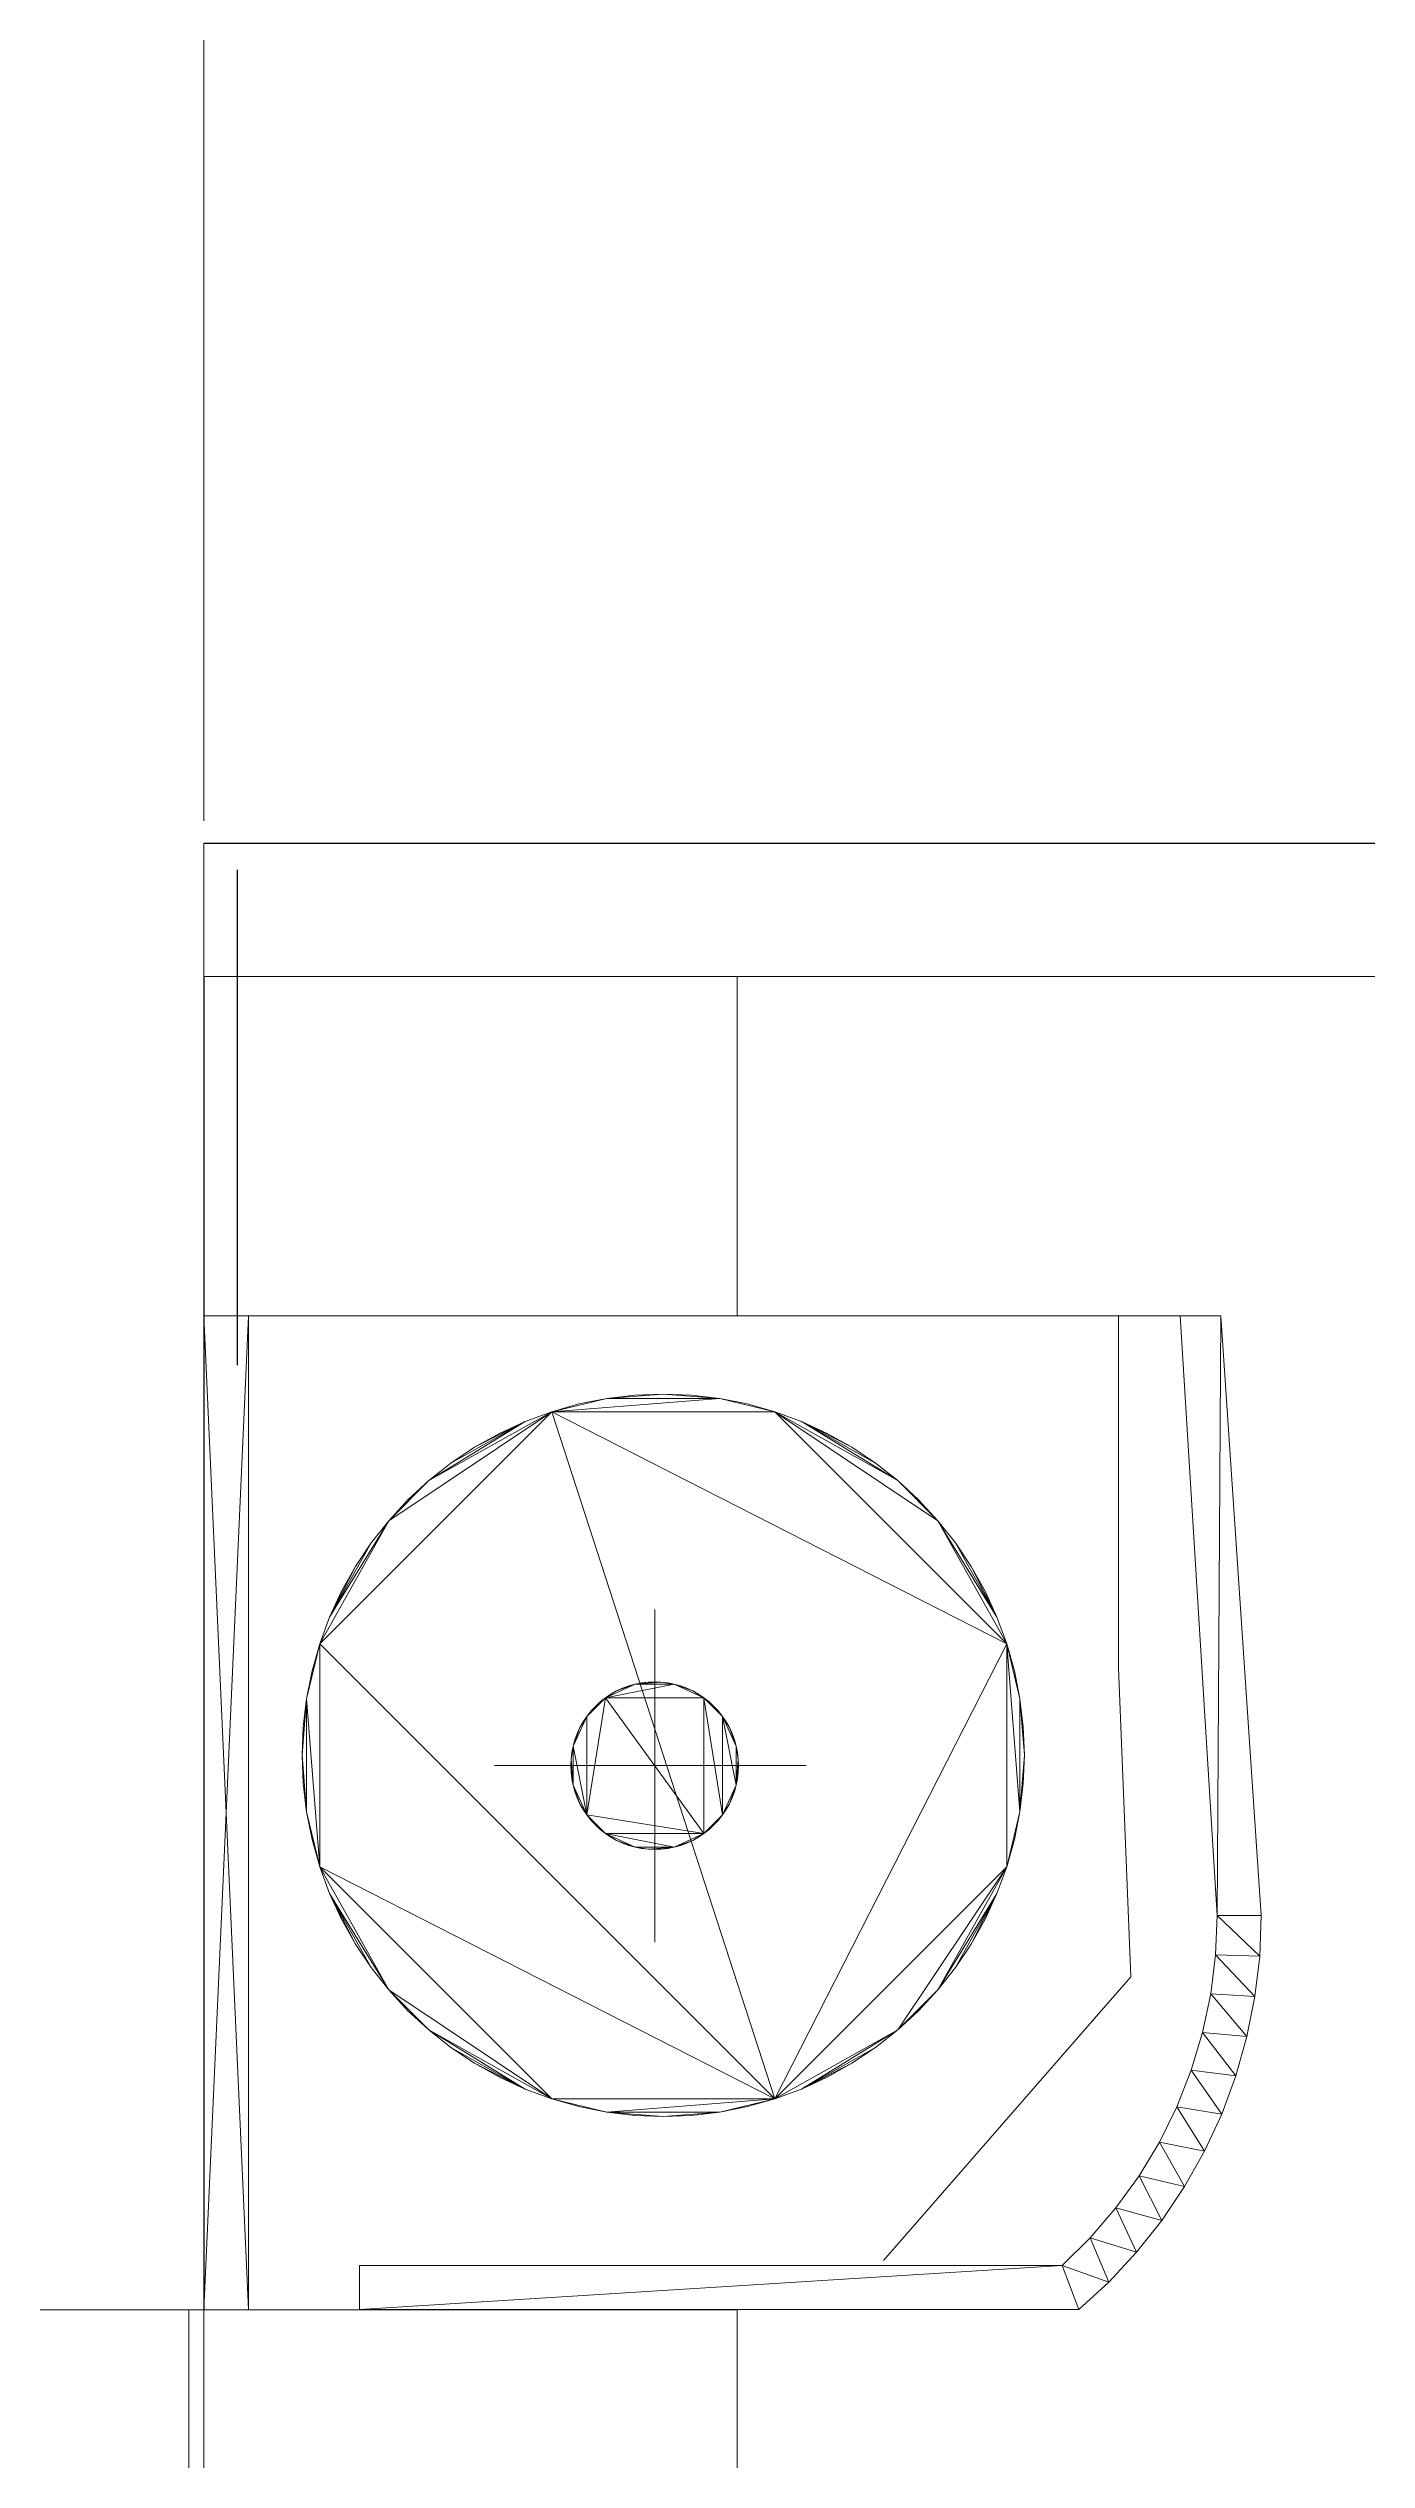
# Model space of a CAD drawing. Header units: metres. Extents: x -12536 to 12621, y -17191 to 9596.
# Drawn here: x -11330.5 to -11300.8, y -11447.6 to -11393.3 of the extents above; entities that cross this region are included whole.
import ezdxf

# ---------------------------------------------------------------- set-up
doc = ezdxf.new("R2010")
doc.units = ezdxf.units.M
doc.header["$MEASUREMENT"] = 0
doc.header["$PDMODE"] = 2
doc.header["$PDSIZE"] = 0.25
doc.layers.add('Calque commun', color=7, linetype='Continuous')
doc.layers.add('Cotations', color=7, linetype='Continuous')
doc.styles.add('Century Gothic18', font='GOTHIC.TTF', dxfattribs={"height": 0.18})
doc.dimstyles.new('DIM21', dxfattribs={"dimtxt": 0.18, "dimasz": 0.035, "dimexe": 0.05, "dimexo": 0, "dimgap": 0.05, "dimtad": 1, "dimzin": 1, "dimdsep": 46, "dimtxsty": 'Century Gothic18', "dimblk": 'ORIGIN', "dimcen": 0.09, "dimdle": 0.05, "dimadec": 0, "dimazin": 0, "dimtfac": 1, "dimtdec": 4, "dimtix": 1, "dimtofl": 0, "dimtmove": 0, "dimatfit": 3, "dimfxl": 0.05, "dimfxlon": 1, "dimfrac": 2, "dimtolj": 1, "dimtzin": 0, "dimarcsym": 2})

# ---------------------------------------------------------------- blocks, each defined once
blk = doc.blocks.new('_ORIGIN')
at = {"color": 0, "linetype": 'ByBlock', "lineweight": -2}
blk.add_line((0, 0), (-1, 0), dxfattribs=at)
blk.add_circle((0, 0), 0.5, dxfattribs=at)
blk = doc.blocks.new('*D1994')
at = {"layer": 'Cotations', "color": 0, "linetype": 'ByBlock', "lineweight": -2, "transparency": 16777216}
for p, q in [((-11326.99, -11533.279), (-11326.99, -11533.379)), ((-11314.99, -11533.279), (-11314.99, -11533.379)), ((-11326.955, -11533.329), (-11315.025, -11533.329))]:
    blk.add_line(p, q, dxfattribs=at)
at = {"layer": 'Defpoints', "color": 0, "linetype": 'Continuous', "transparency": 16777216}
for p in [(-11326.99, -11414.181), (-11314.99, -11414.181), (-11314.99, -11533.329)]:
    blk.add_point(p, dxfattribs=at)
at = {"layer": 'Cotations', "color": 0, "linetype": 'Continuous', "lineweight": -2, "transparency": 16777216, "xscale": 0.03500000014901161, "yscale": 0.03500000014901161, "zscale": 0.03500000014901161, "rotation": 180}
blk.add_blockref('_ORIGIN', (-11326.99, -11533.329), dxfattribs=at)
at = {"layer": 'Cotations', "color": 0, "linetype": 'Continuous', "lineweight": -2, "transparency": 16777216, "xscale": 0.03500000014901161, "yscale": 0.03500000014901161, "zscale": 0.03500000014901161}
blk.add_blockref('_ORIGIN', (-11314.99, -11533.329), dxfattribs=at)
at = {"layer": 'Cotations', "color": 7, "linetype": 'Continuous', "lineweight": 5, "transparency": 16777216, "insert": (-11320.99, -11533.279), "char_height": 0.18, "attachment_point": 8, "line_spacing_factor": 0.776067, "style": 'Century Gothic18'}
blk.add_mtext('\\A1;12.00', dxfattribs=at)
blk = doc.blocks.new('*D1995')
at = {"layer": 'Cotations', "color": 0, "linetype": 'ByBlock', "lineweight": -2, "transparency": 16777216}
for p, q in [((-11346.989, -11533.279), (-11346.989, -11533.379)), ((-11326.99, -11533.279), (-11326.99, -11533.379)), ((-11346.954, -11533.329), (-11327.025, -11533.329))]:
    blk.add_line(p, q, dxfattribs=at)
at = {"layer": 'Defpoints', "color": 0, "linetype": 'Continuous', "transparency": 16777216}
for p in [(-11346.989, -11404.734), (-11326.99, -11414.181), (-11326.99, -11533.329)]:
    blk.add_point(p, dxfattribs=at)
at = {"layer": 'Cotations', "color": 0, "linetype": 'Continuous', "lineweight": -2, "transparency": 16777216, "xscale": 0.03500000014901161, "yscale": 0.03500000014901161, "zscale": 0.03500000014901161, "rotation": 180}
blk.add_blockref('_ORIGIN', (-11346.989, -11533.329), dxfattribs=at)
at = {"layer": 'Cotations', "color": 0, "linetype": 'Continuous', "lineweight": -2, "transparency": 16777216, "xscale": 0.03500000014901161, "yscale": 0.03500000014901161, "zscale": 0.03500000014901161}
blk.add_blockref('_ORIGIN', (-11326.99, -11533.329), dxfattribs=at)
at = {"layer": 'Cotations', "color": 7, "linetype": 'Continuous', "lineweight": 5, "transparency": 16777216, "insert": (-11336.989, -11533.279), "char_height": 0.18, "attachment_point": 8, "line_spacing_factor": 0.776067, "style": 'Century Gothic18'}
blk.add_mtext('\\A1;20.00', dxfattribs=at)

msp = doc.modelspace()

# ---------------------------------------------------------------- linework, layer by layer
at = {"layer": 'Calque commun', "color": 7, "linetype": 'Continuous', "lineweight": 20}
for p, q in [((-11326.99, -11410.679), (-11326.99, -11375.166)), ((-10706.988, -11411.181), (-11326.99, -11411.181)), ((-11326.99, -11414.181), (-11326.99, -11411.181)), ((-10706.988, -11414.181), (-11326.99, -11414.181)), ((-11326.99, -11414.181), (-11326.99, -11444.18)), ((-11326.99, -11414.181), (-11326.99, -11444.18)), ((-11326.99, -11444.179), (-11326.99, -11414.181)), ((-11314.99, -11414.181), (-11314.99, -11421.813)), ((-11341.125, -11444.18), (-11326.99, -11444.18)), ((-11327.33, -11444.18), (-11314.99, -11444.18)), ((-11326.99, -11444.18), (-11326.99, -11449.179)), ((-11314.99, -11447.122), (-11314.99, -11444.18)), ((-11314.99, -11444.18), (-11314.99, -11447.983))]:
    msp.add_line(p, q, dxfattribs=at)
at = {"layer": 'Calque commun', "color": 5, "linetype": 'ByBlock', "lineweight": -2}
msp.add_line((-11326.99, -11411.181), (-10706.988, -11411.181), dxfattribs=at)
at = {"layer": 'Calque commun', "color": 3, "linetype": 'ByBlock', "lineweight": -2}
for p, q in [((-11326.24, -11411.786), (-11326.24, -11422.923)), ((-11326.99, -11414.181), (-11326.99, -11444.18))]:
    msp.add_line(p, q, dxfattribs=at)
at = {"layer": 'Calque commun', "color": 7, "linetype": 'Continuous', "lineweight": 5}
for p, q in [((-11306.408, -11429.742), (-11306.408, -11421.813)), ((-11316.845, -11435.907), (-11316.845, -11428.424)), ((-11306.128, -11436.691), (-11306.408, -11429.742)), ((-11313.44, -11431.936), (-11320.447, -11431.936)), ((-11311.694, -11443.072), (-11306.128, -11436.691)), ((-11311.694, -11443.072), (-11306.128, -11436.691)), ((-11327.33, -11444.18), (-11314.99, -11444.18)), ((-11327.33, -11444.18), (-11314.989, -11444.18)), ((-11327.33, -11444.18), (-11327.33, -11663.084)), ((-11314.989, -11444.18), (-11326.99, -11444.18)), ((-11314.989, -11444.18), (-11326.99, -11444.18)), ((-11314.989, -11448.68), (-11314.989, -11444.18)), ((-11314.989, -11448.68), (-11314.989, -11444.18))]:
    msp.add_line(p, q, dxfattribs=at)

# ---------------------------------------------------------------- dimensions: what is measured, and where the dimension line sits
at = {"layer": 'Cotations', "color": 14, "linetype": 'Continuous', "lineweight": 5}
dim = msp.add_linear_dim(base=(-11326.99, -11533.329), p1=(-11346.989, -11404.734), p2=(-11326.99, -11414.181), dimstyle='DIM21', override={"dimclrt": 7}, dxfattribs=at)
dim.commit()
dim.dimension.update_dxf_attribs({"geometry": '*D1995', "text_midpoint": (-11336.989, -11533.184)})
dim = msp.add_aligned_dim(p1=(-11326.99, -11414.181), p2=(-11314.99, -11414.181), distance=-119.148, dimstyle='DIM21', override={"dimclrt": 7}, dxfattribs=at)
dim.commit()
dim.dimension.update_dxf_attribs({"geometry": '*D1994', "text_midpoint": (-11320.99, -11533.184)})

# ---------------------------------------------------------------- meshes
at = {"layer": 'Calque commun', "color": 7, "linetype": 'Continuous', "lineweight": 5}
mesh = msp.add_polyface(dxfattribs=at)
corners = [(-6255.473, -10253.272), (-12255.473, -10253.272), (-12255.473, -14453.272), (-6255.473, -14453.272)]
mesh.append_faces([[corners[k] for k in face] for face in [(0, 1, 2, 3)]], dxfattribs={"color": 7})
mesh = msp.add_polyface(dxfattribs=at)
corners = [(-11306.466, -11441.886), (-11306.002, -11442.884), (-11307.044, -11442.558), (-11303.767, -11438.914), (-11304.514, -11437.939), (-11303.517, -11438.031), (-11307.676, -11443.18), (-11307.303, -11444.175), (-11323.486, -11444.174), (-11304.471, -11440.606), (-11304.921, -11441.405), (-11305.488, -11440.408), (-11306.627, -11443.555), (-11304.184, -11435.305), (-11305.017, -11421.813), (-11304.101, -11421.813), (-11325.989, -11421.813), (-11325.989, -11444.18), (-11326.99, -11421.813), (-11303.337, -11437.132), (-11304.331, -11437.071), (-11304.221, -11436.191), (-11304.77, -11438.788), (-11305.095, -11439.613), (-11304.085, -11439.774), (-11305.432, -11442.166), (-11305.946, -11441.167), (-11323.486, -11443.179), (-11303.23, -11436.222), (-11303.194, -11435.305), (-11326.99, -11444.18)]
mesh.append_faces([[corners[k] for k in face] for face in [(6, 8, 27)]], dxfattribs={"vtx0": -1, "color": 7})
mesh.append_faces([[corners[k] for k in face] for face in [(0, 1, 2), (3, 4, 5), (29, 13, 15), (23, 9, 11), (5, 20, 19)]], dxfattribs={"vtx0": -1, "vtx1": -1, "color": 7})
mesh.append_faces([[corners[k] for k in face] for face in [(6, 7, 8), (2, 1, 12), (19, 20, 21), (3, 22, 4), (23, 24, 9), (10, 26, 11), (5, 4, 20), (28, 21, 13), (0, 25, 1), (6, 12, 7)]], dxfattribs={"vtx0": -1, "vtx2": -1, "color": 7})
mesh.append_faces([[corners[k] for k in face] for face in [(9, 10, 11), (13, 14, 15), (16, 17, 18), (23, 22, 24), (10, 25, 26), (28, 19, 21), (29, 28, 13), (6, 2, 12), (0, 26, 25), (3, 24, 22)]], dxfattribs={"vtx1": -1, "vtx2": -1, "color": 7})
mesh.append_faces([[corners[k] for k in face] for face in [(17, 30, 18)]], dxfattribs={"vtx2": -1, "color": 7})
mesh = msp.add_polyface(dxfattribs=at)
corners = [(-11307.303, -11444.175), (-11307.676, -11443.18), (-11306.627, -11443.555), (-11304.085, -11439.774), (-11304.77, -11438.788), (-11303.767, -11438.914), (-11307.044, -11442.558), (-11306.466, -11441.886), (-11306.002, -11442.884), (-11304.101, -11421.813), (-11305.017, -11421.813), (-11325.989, -11421.813), (-11305.095, -11439.613), (-11304.471, -11440.606), (-11305.432, -11442.166), (-11323.486, -11444.174), (-11305.946, -11441.167), (-11326.99, -11444.18), (-11326.99, -11421.813), (-11305.488, -11440.408), (-11304.921, -11441.405), (-11304.514, -11437.939), (-11304.221, -11436.191), (-11303.23, -11436.222), (-11303.337, -11437.132), (-11303.517, -11438.031), (-11303.194, -11435.305), (-11304.184, -11435.305), (-11323.486, -11443.179), (-11304.331, -11437.071), (-11325.989, -11444.18)]
mesh.append_faces([[corners[k] for k in face] for face in [(0, 1, 2), (3, 4, 5), (8, 7, 14), (15, 1, 0), (16, 14, 7), (21, 5, 4), (23, 27, 26), (22, 24, 29)]], dxfattribs={"vtx0": -1, "vtx1": -1, "color": 7})
mesh.append_faces([[corners[k] for k in face] for face in [(9, 10, 11), (3, 12, 4), (6, 8, 2), (19, 13, 20), (22, 23, 24), (21, 25, 5), (16, 20, 14), (9, 27, 10), (29, 24, 25)]], dxfattribs={"vtx0": -1, "vtx2": -1, "color": 7})
mesh.append_faces([[corners[k] for k in face] for face in [(6, 7, 8), (3, 13, 12), (17, 18, 11), (16, 19, 20), (19, 12, 13), (9, 26, 27), (22, 27, 23), (1, 6, 2), (21, 29, 25), (18, 9, 11)]], dxfattribs={"vtx1": -1, "vtx2": -1, "color": 7})
mesh.append_faces([[corners[k] for k in face] for face in [(15, 28, 1), (11, 30, 17)]], dxfattribs={"vtx2": -1, "color": 7})
mesh = msp.add_polyface(dxfattribs=at)
corners = [(-11314.14, -11439.432), (-11319.163, -11423.974), (-11308.923, -11429.192), (-11322.831, -11426.425), (-11324.381, -11429.192), (-11322.831, -11436.981), (-11324.381, -11434.214), (-11319.163, -11439.432), (-11309.143, -11428.593), (-11310.077, -11426.926), (-11309.722, -11427.457), (-11313.542, -11424.195), (-11312.962, -11424.462), (-11312.405, -11424.774), (-11321.93, -11437.883), (-11319.762, -11424.195), (-11321.93, -11425.523), (-11315.38, -11423.676), (-11314.754, -11423.8), (-11314.14, -11423.974), (-11316.652, -11423.576), (-11316.014, -11423.601), (-11320.898, -11424.774), (-11321.429, -11425.128), (-11312.405, -11438.632), (-11312.962, -11438.944), (-11313.542, -11439.211), (-11317.923, -11423.676), (-11318.549, -11423.8), (-11319.762, -11439.211), (-11320.341, -11438.944), (-11320.898, -11438.632), (-11324.16, -11428.593), (-11311.374, -11425.523), (-11324.779, -11431.703), (-11324.679, -11430.432), (-11324.679, -11432.974), (-11323.581, -11435.949), (-11323.893, -11435.393), (-11324.16, -11434.813), (-11310.472, -11426.425), (-11317.923, -11439.73), (-11318.549, -11439.606), (-11315.38, -11439.73), (-11311.875, -11425.128), (-11308.923, -11434.214), (-11321.429, -11438.278), (-11311.374, -11437.883), (-11311.875, -11438.278), (-11310.472, -11436.981), (-11308.525, -11431.703), (-11308.55, -11432.341), (-11308.625, -11432.974), (-11309.143, -11434.813), (-11310.077, -11436.48), (-11308.625, -11430.432), (-11310.905, -11425.956), (-11324.754, -11432.341), (-11316.652, -11439.83), (-11308.55, -11431.065), (-11317.289, -11423.601), (-11308.749, -11429.806), (-11322.398, -11437.45), (-11323.581, -11427.457), (-11323.893, -11428.013), (-11310.905, -11437.45), (-11323.226, -11426.926), (-11324.554, -11429.806), (-11324.754, -11431.065), (-11309.41, -11428.013), (-11320.341, -11424.462), (-11314.754, -11439.606), (-11309.41, -11435.393), (-11309.722, -11435.949), (-11324.554, -11433.6), (-11323.226, -11436.48), (-11316.014, -11439.805), (-11322.398, -11425.956), (-11308.749, -11433.6), (-11317.289, -11439.805)]
mesh.append_faces([[corners[k] for k in face] for face in [(17, 20, 21), (27, 1, 28), (5, 14, 62), (63, 32, 64), (8, 10, 69), (36, 6, 74), (45, 52, 78)]], dxfattribs={"vtx0": -1, "color": 7})
mesh.append_faces([[corners[k] for k in face] for face in [(22, 15, 23), (14, 29, 46), (46, 29, 31), (49, 53, 54), (2, 40, 8), (44, 11, 13), (3, 32, 66), (0, 47, 26), (75, 39, 5)]], dxfattribs={"vtx0": -1, "vtx1": -1, "color": 7})
mesh.append_faces([[corners[k] for k in face] for face in [(0, 1, 2), (3, 1, 4), (5, 6, 7), (5, 7, 14), (34, 35, 36), (0, 7, 6), (35, 6, 36), (17, 1, 27), (0, 43, 41), (0, 2, 45), (17, 27, 20), (0, 6, 4), (49, 47, 45), (0, 4, 1), (2, 19, 40), (0, 45, 47), (2, 55, 52), (0, 41, 7), (43, 58, 41), (55, 50, 52), (19, 33, 40), (17, 19, 1), (2, 1, 19), (2, 52, 45), (3, 16, 1), (35, 4, 6)]], dxfattribs={"vtx0": -1, "vtx1": -1, "vtx2": -1, "color": 7})
mesh.append_faces([[corners[k] for k in face] for face in [(8, 9, 10), (3, 4, 32), (8, 40, 9), (49, 45, 53), (5, 39, 6), (53, 73, 54)]], dxfattribs={"vtx0": -1, "vtx2": -1, "color": 7})
mesh.append_faces([[corners[k] for k in face] for face in [(15, 1, 16), (19, 11, 33), (44, 33, 11), (47, 48, 26), (16, 23, 15), (48, 24, 26), (7, 29, 14), (63, 66, 32), (75, 37, 39)]], dxfattribs={"vtx1": -1, "vtx2": -1, "color": 7})
mesh.append_faces([[corners[k] for k in face] for face in [(11, 12, 13), (17, 18, 19), (24, 25, 26), (29, 30, 31), (37, 38, 39), (41, 42, 7), (50, 51, 52), (33, 56, 40), (36, 57, 34), (55, 59, 50), (27, 60, 20), (2, 61, 55), (49, 65, 47), (35, 67, 4), (34, 68, 35), (22, 70, 15), (0, 71, 43), (53, 72, 73), (43, 76, 58), (3, 77, 16), (58, 79, 41)]], dxfattribs={"vtx2": -1, "color": 7})
mesh = msp.add_polyface(dxfattribs=at)
corners = [(-11315.32, -11433.045), (-11315.012, -11432.377), (-11315.165, -11432.793), (-11318.371, -11433.045), (-11317.954, -11430.411), (-11315.737, -11433.462), (-11315.012, -11431.496), (-11315.32, -11430.828), (-11316.405, -11430.103), (-11316.124, -11430.194), (-11315.989, -11430.256), (-11318.179, -11430.603), (-11318.07, -11430.503), (-11318.371, -11430.828), (-11318.725, -11432.084), (-11318.725, -11431.788), (-11318.679, -11432.377), (-11315.989, -11433.617), (-11316.124, -11433.679), (-11316.405, -11433.77), (-11315.238, -11432.922), (-11316.697, -11430.057), (-11316.55, -11430.074), (-11317.286, -11433.77), (-11317.701, -11433.617), (-11317.954, -11433.462), (-11316.993, -11430.057), (-11316.845, -11430.051), (-11314.966, -11432.084), (-11314.983, -11432.232), (-11315.165, -11431.08), (-11317.286, -11430.103), (-11315.512, -11433.27), (-11315.238, -11430.951), (-11314.983, -11431.641), (-11314.966, -11431.788), (-11317.701, -11430.256), (-11317.831, -11430.329), (-11315.737, -11430.411), (-11316.55, -11433.799), (-11316.697, -11433.816), (-11315.512, -11430.603), (-11316.263, -11430.143), (-11318.679, -11431.496), (-11318.588, -11432.658), (-11318.639, -11432.519), (-11318.179, -11433.27), (-11314.96, -11431.936), (-11315.86, -11433.544), (-11318.708, -11431.641), (-11317.567, -11430.194), (-11318.731, -11431.936), (-11315.103, -11431.215), (-11315.052, -11431.354), (-11316.993, -11433.816), (-11315.103, -11432.658), (-11315.86, -11430.329), (-11315.621, -11433.37), (-11318.279, -11433.161), (-11318.639, -11431.354), (-11318.588, -11431.215), (-11317.567, -11433.679), (-11318.526, -11431.08), (-11318.453, -11430.951), (-11318.708, -11432.232), (-11318.279, -11430.712), (-11317.428, -11433.73), (-11315.412, -11433.161), (-11316.845, -11433.822), (-11315.412, -11430.712), (-11317.141, -11433.799), (-11317.141, -11430.074), (-11317.428, -11430.143), (-11318.526, -11432.793), (-11316.263, -11433.73), (-11315.621, -11430.503), (-11315.052, -11432.519), (-11318.453, -11432.922), (-11318.07, -11433.37), (-11317.831, -11433.544)]
mesh.append_faces([[corners[k] for k in face] for face in [(0, 2, 20), (21, 26, 27), (1, 28, 29), (36, 4, 37), (43, 15, 49), (38, 10, 56), (3, 46, 58), (11, 13, 65), (61, 23, 66), (7, 41, 69), (23, 54, 70), (46, 25, 78)]], dxfattribs={"vtx0": -1, "color": 7})
mesh.append_faces([[corners[k] for k in face] for face in [(44, 16, 73)]], dxfattribs={"vtx0": -1, "vtx1": -1, "color": 7})
mesh.append_faces([[corners[k] for k in face] for face in [(0, 1, 2), (3, 4, 5), (6, 1, 7), (3, 13, 4), (14, 15, 16), (23, 24, 25), (6, 7, 30), (21, 8, 31), (0, 32, 5), (0, 5, 38), (0, 7, 1), (38, 41, 7), (43, 13, 3), (3, 25, 46), (38, 4, 8), (23, 19, 54), (43, 16, 15), (43, 3, 16), (5, 19, 25), (43, 62, 13), (8, 4, 31), (38, 8, 10), (40, 54, 19), (6, 35, 1), (21, 31, 26), (3, 5, 25), (1, 35, 28), (3, 73, 16), (5, 17, 19), (36, 31, 4), (0, 38, 7), (23, 25, 19), (38, 5, 4), (11, 4, 13)]], dxfattribs={"vtx0": -1, "vtx1": -1, "vtx2": -1, "color": 7})
mesh.append_faces([[corners[k] for k in face] for face in [(8, 9, 10), (1, 55, 2), (6, 30, 52), (43, 60, 62)]], dxfattribs={"vtx0": -1, "vtx2": -1, "color": 7})
mesh.append_faces([[corners[k] for k in face] for face in [(17, 18, 19), (36, 50, 31), (61, 24, 23)]], dxfattribs={"vtx1": -1, "vtx2": -1, "color": 7})
mesh.append_faces([[corners[k] for k in face] for face in [(11, 12, 4), (21, 22, 8), (7, 33, 30), (6, 34, 35), (19, 39, 40), (8, 42, 9), (44, 45, 16), (35, 47, 28), (5, 48, 17), (14, 51, 15), (52, 53, 6), (32, 57, 5), (43, 59, 60), (62, 63, 13), (16, 64, 14), (0, 67, 32), (40, 68, 54), (31, 71, 26), (50, 72, 31), (18, 74, 19), (38, 75, 41), (1, 76, 55), (3, 77, 73), (24, 79, 25)]], dxfattribs={"vtx2": -1, "color": 7})

doc.saveas('drawing.dxf')
